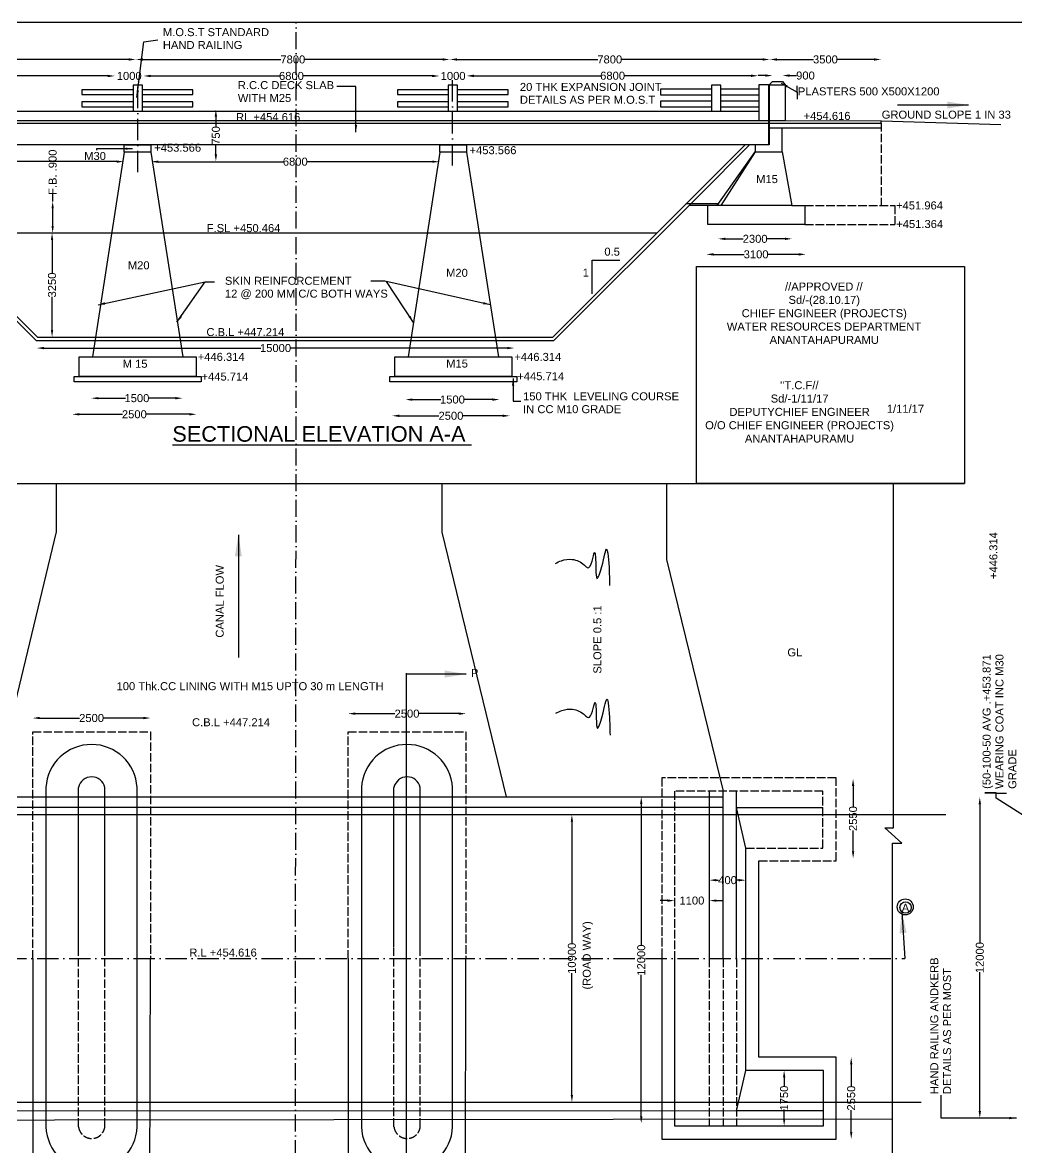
# Model space of a CAD drawing. Header units: millimetres. Extents: x 5124 to 2121361, y 2311 to 45650546.
# Drawn here: x 2069978 to 2097925, y 45618921 to 45650546 of the extents above; entities that cross this region are included whole.
import ezdxf

# ---------------------------------------------------------------- set-up
doc = ezdxf.new("R2010")
doc.units = ezdxf.units.MM
doc.header["$MEASUREMENT"] = 0
doc.linetypes.add('ACAD_ISO02W100', pattern=[15, 12, -3])
doc.linetypes.add('ACAD_ISO10W100', pattern=[18, 12, -3, 0, -3])
doc.layers.add('DRAWING', color=2, linetype='Continuous')
doc.layers.add('TEXT', color=7, linetype='Continuous')
doc.styles.get("Standard").update_dxf_attribs({"font": 'arial.ttf', "height": 225})
doc.dimstyles.get("Standard").update_dxf_attribs({"dimtxt": 225, "dimasz": 200, "dimexe": 0.18, "dimexo": 0.0625, "dimgap": 0.09, "dimtad": 0, "dimdec": 0, "dimzin": 0, "dimdsep": 46, "dimtxsty": 'Standard', "dimcen": 0.09, "dimse1": 1, "dimse2": 1, "dimadec": 0, "dimazin": 0, "dimtfac": 1, "dimtdec": 0, "dimtofl": 0, "dimtmove": 0, "dimatfit": 3, "dimfxl": 1, "dimtolj": 1, "dimtzin": 0, "dimarcsym": 0})

# ---------------------------------------------------------------- blocks, each defined once
blk = doc.blocks.new('*D55')
at = {"layer": 'Defpoints', "color": 0, "transparency": 16777216}
for p in [(2064241, 45649507), (2073164, 45649507), (2073164, 45649507)]:
    blk.add_point(p, dxfattribs=at)
at = {"layer": 'TEXT', "color": 0, "lineweight": -2, "transparency": 16777216}
for p, q in [((2064441, 45649507), (2068368, 45649507)), ((2072964, 45649507), (2069037, 45649507))]:
    blk.add_line(p, q, dxfattribs=at)
at = {"layer": 'TEXT', "color": 0, "transparency": 16777216}
for points in [[(2064441, 45649540), (2064441, 45649473), (2064241, 45649507)], [(2072964, 45649540), (2072964, 45649473), (2073164, 45649507)]]:
    blk.add_solid(points, dxfattribs=at)
at = {"layer": 'TEXT', "color": 0, "transparency": 16777216, "insert": (2068703, 45649507), "char_height": 225, "attachment_point": 5}
blk.add_mtext('\\A1;7800', dxfattribs=at)
blk = doc.blocks.new('*D56')
at = {"layer": 'Defpoints', "color": 0, "transparency": 16777216}
for p in [(2073164, 45649507), (2081992, 45649507), (2081992, 45649507)]:
    blk.add_point(p, dxfattribs=at)
at = {"layer": 'TEXT', "color": 0, "lineweight": -2, "transparency": 16777216}
for p, q in [((2073364, 45649507), (2077243, 45649507)), ((2081792, 45649507), (2077913, 45649507))]:
    blk.add_line(p, q, dxfattribs=at)
at = {"layer": 'TEXT', "color": 0, "transparency": 16777216}
for points in [[(2073364, 45649540), (2073364, 45649473), (2073164, 45649507)], [(2081792, 45649540), (2081792, 45649473), (2081992, 45649507)]]:
    blk.add_solid(points, dxfattribs=at)
at = {"layer": 'TEXT', "color": 0, "transparency": 16777216, "insert": (2077578, 45649507), "char_height": 225, "attachment_point": 5}
blk.add_mtext('\\A1;7800', dxfattribs=at)
blk = doc.blocks.new('*D57')
at = {"layer": 'Defpoints', "color": 0, "transparency": 16777216}
for p in [(2081992, 45649507), (2090987, 45649507), (2090987, 45649507)]:
    blk.add_point(p, dxfattribs=at)
at = {"layer": 'TEXT', "color": 0, "lineweight": -2, "transparency": 16777216}
for p, q in [((2082192, 45649507), (2086155, 45649507)), ((2090787, 45649507), (2086824, 45649507))]:
    blk.add_line(p, q, dxfattribs=at)
at = {"layer": 'TEXT', "color": 0, "transparency": 16777216}
for points in [[(2082192, 45649540), (2082192, 45649473), (2081992, 45649507)], [(2090787, 45649540), (2090787, 45649473), (2090987, 45649507)]]:
    blk.add_solid(points, dxfattribs=at)
at = {"layer": 'TEXT', "color": 0, "transparency": 16777216, "insert": (2086489, 45649507), "char_height": 225, "attachment_point": 5}
blk.add_mtext('\\A1;7800', dxfattribs=at)
blk = doc.blocks.new('*D58')
at = {"layer": 'Defpoints', "color": 0, "transparency": 16777216}
for p in [(2090987, 45649507), (2094118, 45649507), (2094118, 45649507)]:
    blk.add_point(p, dxfattribs=at)
at = {"layer": 'TEXT', "color": 0, "lineweight": -2, "transparency": 16777216}
for p, q in [((2091187, 45649507), (2092217, 45649507)), ((2093918, 45649507), (2092888, 45649507))]:
    blk.add_line(p, q, dxfattribs=at)
at = {"layer": 'TEXT', "color": 0, "transparency": 16777216}
for points in [[(2091187, 45649540), (2091187, 45649473), (2090987, 45649507)], [(2093918, 45649540), (2093918, 45649473), (2094118, 45649507)]]:
    blk.add_solid(points, dxfattribs=at)
at = {"layer": 'TEXT', "color": 0, "transparency": 16777216, "insert": (2092553, 45649507), "char_height": 225, "attachment_point": 5}
blk.add_mtext('\\A1;3500', dxfattribs=at)
blk = doc.blocks.new('*D59')
at = {"layer": 'Defpoints', "color": 0, "transparency": 16777216}
for p in [(2091344, 45649054), (2091062, 45648886), (2091344, 45648886)]:
    blk.add_point(p, dxfattribs=at)
at = {"layer": 'TEXT', "color": 0, "lineweight": -2, "transparency": 16777216}
for p, q in [((2090862, 45649054), (2090662, 45649054)), ((2091544, 45649054), (2091744, 45649054))]:
    blk.add_line(p, q, dxfattribs=at)
at = {"layer": 'TEXT', "color": 0, "transparency": 16777216}
for points in [[(2090862, 45649088), (2090862, 45649021), (2091062, 45649054)], [(2091544, 45649088), (2091544, 45649021), (2091344, 45649054)]]:
    blk.add_solid(points, dxfattribs=at)
at = {"layer": 'TEXT', "color": 0, "transparency": 16777216, "insert": (2091992, 45649054), "char_height": 225, "attachment_point": 5}
blk.add_mtext('\\A1;900', dxfattribs=at)
blk = doc.blocks.new('*D60')
at = {"layer": 'Defpoints', "color": 0, "transparency": 16777216}
for p in [(2082476, 45649054), (2082476, 45649049), (2090662, 45649054)]:
    blk.add_point(p, dxfattribs=at)
at = {"layer": 'TEXT', "color": 0, "lineweight": -2, "transparency": 16777216}
for p, q in [((2082676, 45649049), (2086233, 45649049)), ((2090462, 45649049), (2086905, 45649049))]:
    blk.add_line(p, q, dxfattribs=at)
at = {"layer": 'TEXT', "color": 0, "transparency": 16777216}
for points in [[(2082676, 45649082), (2082676, 45649015), (2082476, 45649049)], [(2090462, 45649082), (2090462, 45649015), (2090662, 45649049)]]:
    blk.add_solid(points, dxfattribs=at)
at = {"layer": 'TEXT', "color": 0, "transparency": 16777216, "insert": (2086569, 45649049), "char_height": 225, "attachment_point": 5}
blk.add_mtext('\\A1;6800', dxfattribs=at)
blk = doc.blocks.new('*D61')
at = {"layer": 'Defpoints', "color": 0, "transparency": 16777216}
for p in [(2081693, 45649049), (2081693, 45649043), (2082476, 45649049)]:
    blk.add_point(p, dxfattribs=at)
at = {"layer": 'TEXT', "color": 0, "lineweight": -2, "transparency": 16777216}
for p, q in [((2081493, 45649043), (2081293, 45649043)), ((2082676, 45649043), (2082876, 45649043))]:
    blk.add_line(p, q, dxfattribs=at)
at = {"layer": 'TEXT', "color": 0, "transparency": 16777216}
for points in [[(2081493, 45649076), (2081493, 45649010), (2081693, 45649043)], [(2082676, 45649076), (2082676, 45649010), (2082476, 45649043)]]:
    blk.add_solid(points, dxfattribs=at)
at = {"layer": 'TEXT', "color": 0, "transparency": 16777216, "insert": (2082085, 45649043), "char_height": 225, "attachment_point": 5}
blk.add_mtext('\\A1;1000', dxfattribs=at)
blk = doc.blocks.new('*D62')
at = {"layer": 'Defpoints', "color": 0, "transparency": 16777216}
for p in [(2073382, 45649044), (2073382, 45649043), (2081698, 45649044)]:
    blk.add_point(p, dxfattribs=at)
at = {"layer": 'TEXT', "color": 0, "lineweight": -2, "transparency": 16777216}
for p, q in [((2073582, 45649043), (2077204, 45649043)), ((2081498, 45649043), (2077876, 45649043))]:
    blk.add_line(p, q, dxfattribs=at)
at = {"layer": 'TEXT', "color": 0, "transparency": 16777216}
for points in [[(2073582, 45649076), (2073582, 45649009), (2073382, 45649043)], [(2081498, 45649076), (2081498, 45649009), (2081698, 45649043)]]:
    blk.add_solid(points, dxfattribs=at)
at = {"layer": 'TEXT', "color": 0, "transparency": 16777216, "insert": (2077540, 45649043), "char_height": 225, "attachment_point": 5}
blk.add_mtext('\\A1;6800', dxfattribs=at)
blk = doc.blocks.new('*D63')
at = {"layer": 'Defpoints', "color": 0, "transparency": 16777216}
for p in [(2072573, 45649044), (2072573, 45649043), (2073382, 45649044)]:
    blk.add_point(p, dxfattribs=at)
at = {"layer": 'TEXT', "color": 0, "lineweight": -2, "transparency": 16777216}
for p, q in [((2072373, 45649043), (2072173, 45649043)), ((2073582, 45649043), (2073782, 45649043))]:
    blk.add_line(p, q, dxfattribs=at)
at = {"layer": 'TEXT', "color": 0, "transparency": 16777216}
for points in [[(2072373, 45649076), (2072373, 45649009), (2072573, 45649043)], [(2073582, 45649076), (2073582, 45649009), (2073382, 45649043)]]:
    blk.add_solid(points, dxfattribs=at)
at = {"layer": 'TEXT', "color": 0, "transparency": 16777216, "insert": (2072978, 45649043), "char_height": 225, "attachment_point": 5}
blk.add_mtext('\\A1;1000', dxfattribs=at)
blk = doc.blocks.new('*D64')
at = {"layer": 'Defpoints', "color": 0, "transparency": 16777216}
for p in [(2064551, 45649044), (2064551, 45649043), (2072573, 45649043)]:
    blk.add_point(p, dxfattribs=at)
at = {"layer": 'TEXT', "color": 0, "lineweight": -2, "transparency": 16777216}
for p, q in [((2064751, 45649044), (2068226, 45649044)), ((2072373, 45649044), (2068898, 45649044))]:
    blk.add_line(p, q, dxfattribs=at)
at = {"layer": 'TEXT', "color": 0, "transparency": 16777216}
for points in [[(2064751, 45649077), (2064751, 45649011), (2064551, 45649044)], [(2072373, 45649077), (2072373, 45649011), (2072573, 45649044)]]:
    blk.add_solid(points, dxfattribs=at)
at = {"layer": 'TEXT', "color": 0, "transparency": 16777216, "insert": (2068562, 45649044), "char_height": 225, "attachment_point": 5}
blk.add_mtext('\\A1;6800', dxfattribs=at)
blk = doc.blocks.new('*D66')
at = {"layer": 'Defpoints', "color": 0, "transparency": 16777216}
for p in [(2064681, 45646917), (2072821, 45646635), (2072821, 45646635)]:
    blk.add_point(p, dxfattribs=at)
at = {"layer": 'TEXT', "color": 0, "lineweight": -2, "transparency": 16777216}
for p, q in [((2064881, 45646635), (2068415, 45646635)), ((2072621, 45646635), (2069087, 45646635))]:
    blk.add_line(p, q, dxfattribs=at)
at = {"layer": 'TEXT', "color": 0, "transparency": 16777216}
for points in [[(2064881, 45646669), (2064881, 45646602), (2064681, 45646635)], [(2072621, 45646669), (2072621, 45646602), (2072821, 45646635)]]:
    blk.add_solid(points, dxfattribs=at)
at = {"layer": 'TEXT', "color": 0, "transparency": 16777216, "insert": (2068751, 45646635), "char_height": 225, "attachment_point": 5}
blk.add_mtext('\\A1;6800', dxfattribs=at)
blk = doc.blocks.new('*D67')
at = {"layer": 'Defpoints', "color": 0, "transparency": 16777216}
for p in [(2073597, 45646646), (2081697, 45646633), (2081697, 45646538)]:
    blk.add_point(p, dxfattribs=at)
at = {"layer": 'TEXT', "color": 0, "lineweight": -2, "transparency": 16777216}
for p, q in [((2073797, 45646633), (2077311, 45646633)), ((2081497, 45646633), (2077984, 45646633))]:
    blk.add_line(p, q, dxfattribs=at)
at = {"layer": 'TEXT', "color": 0, "transparency": 16777216}
for points in [[(2073797, 45646666), (2073797, 45646600), (2073597, 45646633)], [(2081497, 45646666), (2081497, 45646600), (2081697, 45646633)]]:
    blk.add_solid(points, dxfattribs=at)
at = {"layer": 'TEXT', "color": 0, "transparency": 16777216, "insert": (2077647, 45646633), "char_height": 225, "attachment_point": 5}
blk.add_mtext('\\A1;6800', dxfattribs=at)
blk = doc.blocks.new('*D68')
at = {"layer": 'Defpoints', "color": 0, "transparency": 16777216}
for p in [(2089541, 45644443), (2091613, 45644464), (2091613, 45644443)]:
    blk.add_point(p, dxfattribs=at)
at = {"layer": 'TEXT', "color": 0, "lineweight": -2, "transparency": 16777216}
for p, q in [((2089741, 45644464), (2090240, 45644464)), ((2091413, 45644464), (2090915, 45644464))]:
    blk.add_line(p, q, dxfattribs=at)
at = {"layer": 'TEXT', "color": 0, "transparency": 16777216}
for points in [[(2089741, 45644498), (2089741, 45644431), (2089541, 45644464)], [(2091413, 45644498), (2091413, 45644431), (2091613, 45644464)]]:
    blk.add_solid(points, dxfattribs=at)
at = {"layer": 'TEXT', "color": 0, "transparency": 16777216, "insert": (2090577, 45644464), "char_height": 225, "attachment_point": 5}
blk.add_mtext('\\A1;2300', dxfattribs=at)
blk = doc.blocks.new('*D69')
at = {"layer": 'Defpoints', "color": 0, "transparency": 16777216}
for p in [(2089207, 45644044), (2089207, 45644028), (2092002, 45644044)]:
    blk.add_point(p, dxfattribs=at)
at = {"layer": 'TEXT', "color": 0, "lineweight": -2, "transparency": 16777216}
for p, q in [((2089407, 45644028), (2090269, 45644028)), ((2091802, 45644028), (2090940, 45644028))]:
    blk.add_line(p, q, dxfattribs=at)
at = {"layer": 'TEXT', "color": 0, "transparency": 16777216}
for points in [[(2089407, 45644061), (2089407, 45643994), (2089207, 45644028)], [(2091802, 45644061), (2091802, 45643994), (2092002, 45644028)]]:
    blk.add_solid(points, dxfattribs=at)
at = {"layer": 'TEXT', "color": 0, "transparency": 16777216, "insert": (2090604, 45644028), "char_height": 225, "attachment_point": 5}
blk.add_mtext('\\A1;3100', dxfattribs=at)
blk = doc.blocks.new('*D70')
at = {"layer": 'Defpoints', "color": 0, "transparency": 16777216}
for p in [(2080743, 45639958), (2083389, 45639958), (2083389, 45639946)]:
    blk.add_point(p, dxfattribs=at)
at = {"layer": 'TEXT', "color": 0, "lineweight": -2, "transparency": 16777216}
for p, q in [((2080943, 45639946), (2081741, 45639946)), ((2083189, 45639946), (2082391, 45639946))]:
    blk.add_line(p, q, dxfattribs=at)
at = {"layer": 'TEXT', "color": 0, "transparency": 16777216}
for points in [[(2080943, 45639979), (2080943, 45639912), (2080743, 45639946)], [(2083189, 45639979), (2083189, 45639912), (2083389, 45639946)]]:
    blk.add_solid(points, dxfattribs=at)
at = {"layer": 'TEXT', "color": 0, "transparency": 16777216, "insert": (2082066, 45639946), "char_height": 225, "attachment_point": 5}
blk.add_mtext('\\A1;1500', dxfattribs=at)
blk = doc.blocks.new('*D71')
at = {"layer": 'Defpoints', "color": 0, "transparency": 16777216}
for p in [(2080371, 45639544), (2083677, 45639544), (2080371, 45639490)]:
    blk.add_point(p, dxfattribs=at)
at = {"layer": 'TEXT', "color": 0, "lineweight": -2, "transparency": 16777216}
for p, q in [((2080571, 45639490), (2081686, 45639490)), ((2083477, 45639490), (2082361, 45639490))]:
    blk.add_line(p, q, dxfattribs=at)
at = {"layer": 'TEXT', "color": 0, "transparency": 16777216}
for points in [[(2080571, 45639523), (2080571, 45639456), (2080371, 45639490)], [(2083477, 45639523), (2083477, 45639456), (2083677, 45639490)]]:
    blk.add_solid(points, dxfattribs=at)
at = {"layer": 'TEXT', "color": 0, "transparency": 16777216, "insert": (2082024, 45639490), "char_height": 225, "attachment_point": 5}
blk.add_mtext('\\A1;2500', dxfattribs=at)
blk = doc.blocks.new('*D72')
at = {"layer": 'Defpoints', "color": 0, "transparency": 16777216}
for p in [(2071912, 45639985), (2074477, 45639985), (2074477, 45639985)]:
    blk.add_point(p, dxfattribs=at)
at = {"layer": 'TEXT', "color": 0, "lineweight": -2, "transparency": 16777216}
for p, q in [((2072112, 45639985), (2072870, 45639985)), ((2074277, 45639985), (2073520, 45639985))]:
    blk.add_line(p, q, dxfattribs=at)
at = {"layer": 'TEXT', "color": 0, "transparency": 16777216}
for points in [[(2072112, 45640018), (2072112, 45639952), (2071912, 45639985)], [(2074277, 45640018), (2074277, 45639952), (2074477, 45639985)]]:
    blk.add_solid(points, dxfattribs=at)
at = {"layer": 'TEXT', "color": 0, "transparency": 16777216, "insert": (2073195, 45639985), "char_height": 225, "attachment_point": 5}
blk.add_mtext('\\A1;1500', dxfattribs=at)
blk = doc.blocks.new('*D73')
at = {"layer": 'Defpoints', "color": 0, "transparency": 16777216}
for p in [(2071374, 45639532), (2071374, 45639521), (2074872, 45639521)]:
    blk.add_point(p, dxfattribs=at)
at = {"layer": 'TEXT', "color": 0, "lineweight": -2, "transparency": 16777216}
for p, q in [((2071574, 45639532), (2072785, 45639532)), ((2074672, 45639532), (2073460, 45639532))]:
    blk.add_line(p, q, dxfattribs=at)
at = {"layer": 'TEXT', "color": 0, "transparency": 16777216}
for points in [[(2071574, 45639565), (2071574, 45639499), (2071374, 45639532)], [(2074672, 45639565), (2074672, 45639499), (2074872, 45639532)]]:
    blk.add_solid(points, dxfattribs=at)
at = {"layer": 'TEXT', "color": 0, "transparency": 16777216, "insert": (2073123, 45639532), "char_height": 225, "attachment_point": 5}
blk.add_mtext('\\A1;2500', dxfattribs=at)
blk = doc.blocks.new('*D74')
at = {"layer": 'Defpoints', "color": 0, "transparency": 16777216}
for p in [(2070809, 45644630), (2071066, 45644630), (2071067, 45641702)]:
    blk.add_point(p, dxfattribs=at)
at = {"layer": 'TEXT', "color": 0, "lineweight": -2, "transparency": 16777216}
for p, q in [((2070809, 45644430), (2070809, 45643502)), ((2070809, 45641902), (2070809, 45642830))]:
    blk.add_line(p, q, dxfattribs=at)
at = {"layer": 'TEXT', "color": 0, "transparency": 16777216}
for points in [[(2070776, 45644430), (2070842, 45644430), (2070809, 45644630)], [(2070776, 45641902), (2070842, 45641902), (2070809, 45641702)]]:
    blk.add_solid(points, dxfattribs=at)
at = {"layer": 'TEXT', "color": 0, "transparency": 16777216, "insert": (2070809, 45643166), "char_height": 225, "attachment_point": 5, "rotation": 90}
blk.add_mtext('\\A1;3250', dxfattribs=at)
blk = doc.blocks.new('*D75')
at = {"layer": 'Defpoints', "color": 0, "transparency": 16777216}
for p in [(2070809, 45645519), (2070826, 45645519), (2070809, 45644630)]:
    blk.add_point(p, dxfattribs=at)
at = {"layer": 'TEXT', "color": 0, "lineweight": -2, "transparency": 16777216}
for p, q in [((2070826, 45645519), (2070826, 45645719)), ((2070826, 45644830), (2070826, 45645319))]:
    blk.add_line(p, q, dxfattribs=at)
at = {"layer": 'TEXT', "color": 0, "transparency": 16777216}
for points in [[(2070792, 45645319), (2070859, 45645319), (2070826, 45645519)], [(2070792, 45644830), (2070859, 45644830), (2070826, 45644630)]]:
    blk.add_solid(points, dxfattribs=at)
at = {"layer": 'TEXT', "color": 0, "transparency": 16777216, "insert": (2070826, 45646337), "char_height": 225, "attachment_point": 5, "rotation": 90}
blk.add_mtext('\\A1;F.B. .900', dxfattribs=at)
blk = doc.blocks.new('*D93')
at = {"layer": 'Defpoints', "color": 0, "transparency": 16777216}
for p in [(2073576, 45630994), (2070264, 45630610), (2073576, 45630439)]:
    blk.add_point(p, dxfattribs=at)
at = {"layer": 'TEXT', "color": 0, "lineweight": -2, "transparency": 16777216}
for p, q in [((2070464, 45630994), (2071582, 45630994)), ((2073376, 45630994), (2072258, 45630994))]:
    blk.add_line(p, q, dxfattribs=at)
at = {"layer": 'TEXT', "color": 0, "transparency": 16777216}
for points in [[(2070464, 45631028), (2070464, 45630961), (2070264, 45630994)], [(2073376, 45631028), (2073376, 45630961), (2073576, 45630994)]]:
    blk.add_solid(points, dxfattribs=at)
at = {"layer": 'TEXT', "color": 0, "transparency": 16777216, "insert": (2071920, 45630994), "char_height": 225, "attachment_point": 5}
blk.add_mtext('\\A1;2500', dxfattribs=at)
blk = doc.blocks.new('*D94')
at = {"layer": 'Defpoints', "color": 0, "transparency": 16777216}
for p in [(2082445, 45631117), (2079133, 45630610), (2082445, 45630610)]:
    blk.add_point(p, dxfattribs=at)
at = {"layer": 'TEXT', "color": 0, "lineweight": -2, "transparency": 16777216}
for p, q in [((2079333, 45631117), (2080451, 45631117)), ((2082245, 45631117), (2081126, 45631117))]:
    blk.add_line(p, q, dxfattribs=at)
at = {"layer": 'TEXT', "color": 0, "transparency": 16777216}
for points in [[(2079333, 45631150), (2079333, 45631084), (2079133, 45631117)], [(2082245, 45631150), (2082245, 45631084), (2082445, 45631117)]]:
    blk.add_solid(points, dxfattribs=at)
at = {"layer": 'TEXT', "color": 0, "transparency": 16777216, "insert": (2080789, 45631117), "char_height": 225, "attachment_point": 5}
blk.add_mtext('\\A1;2500', dxfattribs=at)
blk = doc.blocks.new('*D95')
at = {"layer": 'Defpoints', "color": 0, "transparency": 16777216}
for p in [(2093321, 45629287), (2093331, 45629287), (2093321, 45627050)]:
    blk.add_point(p, dxfattribs=at)
at = {"layer": 'TEXT', "color": 0, "lineweight": -2, "transparency": 16777216}
for p, q in [((2093331, 45629087), (2093331, 45628506)), ((2093331, 45627250), (2093331, 45627831))]:
    blk.add_line(p, q, dxfattribs=at)
at = {"layer": 'TEXT', "color": 0, "transparency": 16777216}
for points in [[(2093298, 45629087), (2093364, 45629087), (2093331, 45629287)], [(2093298, 45627250), (2093364, 45627250), (2093331, 45627050)]]:
    blk.add_solid(points, dxfattribs=at)
at = {"layer": 'TEXT', "color": 0, "transparency": 16777216, "insert": (2093331, 45628168), "char_height": 225, "attachment_point": 5, "rotation": 90}
blk.add_mtext('\\A1;2550', dxfattribs=at)
blk = doc.blocks.new('*D96')
at = {"layer": 'Defpoints', "color": 0, "transparency": 16777216}
for p in [(2089287, 45626436), (2090315, 45626436), (2090315, 45626436)]:
    blk.add_point(p, dxfattribs=at)
at = {"layer": 'TEXT', "color": 0, "lineweight": -2, "transparency": 16777216}
for p, q in [((2089487, 45626436), (2089549, 45626436)), ((2090115, 45626436), (2090054, 45626436))]:
    blk.add_line(p, q, dxfattribs=at)
at = {"layer": 'TEXT', "color": 0, "transparency": 16777216}
for points in [[(2089487, 45626469), (2089487, 45626403), (2089287, 45626436)], [(2090115, 45626469), (2090115, 45626403), (2090315, 45626436)]]:
    blk.add_solid(points, dxfattribs=at)
at = {"layer": 'TEXT', "color": 0, "transparency": 16777216, "insert": (2089801, 45626436), "char_height": 225, "attachment_point": 5}
blk.add_mtext('\\A1;400', dxfattribs=at)
blk = doc.blocks.new('*D97')
at = {"layer": 'Defpoints', "color": 0, "transparency": 16777216}
for p in [(2088311, 45625862), (2089287, 45625862), (2089287, 45625862)]:
    blk.add_point(p, dxfattribs=at)
at = {"layer": 'TEXT', "color": 0, "lineweight": -2, "transparency": 16777216}
for p, q in [((2088111, 45625862), (2087911, 45625862)), ((2089487, 45625862), (2089687, 45625862))]:
    blk.add_line(p, q, dxfattribs=at)
at = {"layer": 'TEXT', "color": 0, "transparency": 16777216}
for points in [[(2088111, 45625895), (2088111, 45625828), (2088311, 45625862)], [(2089487, 45625895), (2089487, 45625828), (2089287, 45625862)]]:
    blk.add_solid(points, dxfattribs=at)
at = {"layer": 'TEXT', "color": 0, "transparency": 16777216, "insert": (2088799, 45625862), "char_height": 225, "attachment_point": 5}
blk.add_mtext('\\A1;1100', dxfattribs=at)
blk = doc.blocks.new('*D98')
at = {"layer": 'Defpoints', "color": 0, "transparency": 16777216}
for p in [(2087375, 45628778), (2087375, 45628778), (2087375, 45619600)]:
    blk.add_point(p, dxfattribs=at)
at = {"layer": 'TEXT', "color": 0, "lineweight": -2, "transparency": 16777216}
for p, q in [((2087375, 45628578), (2087375, 45624601)), ((2087375, 45619800), (2087375, 45623777))]:
    blk.add_line(p, q, dxfattribs=at)
at = {"layer": 'TEXT', "color": 0, "transparency": 16777216}
for points in [[(2087341, 45628578), (2087408, 45628578), (2087375, 45628778)], [(2087341, 45619800), (2087408, 45619800), (2087375, 45619600)]]:
    blk.add_solid(points, dxfattribs=at)
at = {"layer": 'TEXT', "color": 0, "transparency": 16777216, "insert": (2087375, 45624189), "char_height": 225, "attachment_point": 5, "rotation": 90}
blk.add_mtext('\\A1;12000', dxfattribs=at)
blk = doc.blocks.new('*D115')
at = {"layer": 'Defpoints', "color": 0, "transparency": 16777216}
for p in [(2075415, 45648099), (2075431, 45648099), (2075431, 45646641)]:
    blk.add_point(p, dxfattribs=at)
at = {"layer": 'TEXT', "color": 0, "lineweight": -2, "transparency": 16777216}
for p, q in [((2075415, 45647899), (2075415, 45647617)), ((2075415, 45646841), (2075415, 45647123))]:
    blk.add_line(p, q, dxfattribs=at)
at = {"layer": 'TEXT', "color": 0, "transparency": 16777216}
for points in [[(2075381, 45647899), (2075448, 45647899), (2075415, 45648099)], [(2075381, 45646841), (2075448, 45646841), (2075415, 45646641)]]:
    blk.add_solid(points, dxfattribs=at)
at = {"layer": 'TEXT', "color": 0, "transparency": 16777216, "insert": (2075415, 45647370), "char_height": 225, "attachment_point": 5, "rotation": 90}
blk.add_mtext('\\A1;750', dxfattribs=at)
blk = doc.blocks.new('*D116')
at = {"layer": 'Defpoints', "color": 0, "transparency": 16777216}
for p in [(2070379, 45641357), (2083806, 45641394), (2083806, 45641033)]:
    blk.add_point(p, dxfattribs=at)
at = {"layer": 'TEXT', "color": 0, "lineweight": -2, "transparency": 16777216}
for p, q in [((2070579, 45641394), (2076680, 45641394)), ((2083606, 45641394), (2077505, 45641394))]:
    blk.add_line(p, q, dxfattribs=at)
at = {"layer": 'TEXT', "color": 0, "transparency": 16777216}
for points in [[(2070579, 45641427), (2070579, 45641361), (2070379, 45641394)], [(2083606, 45641427), (2083606, 45641361), (2083806, 45641394)]]:
    blk.add_solid(points, dxfattribs=at)
at = {"layer": 'TEXT', "color": 0, "transparency": 16777216, "insert": (2077092, 45641394), "char_height": 225, "attachment_point": 5}
blk.add_mtext('\\A1;15000', dxfattribs=at)
blk = doc.blocks.new('*D120')
at = {"layer": 'Defpoints', "color": 0, "transparency": 16777216}
for p in [(2085289, 45628279), (2085425, 45628279), (2085289, 45620198)]:
    blk.add_point(p, dxfattribs=at)
at = {"layer": 'TEXT', "color": 0, "lineweight": -2, "transparency": 16777216}
for p, q in [((2085425, 45628079), (2085425, 45624651)), ((2085425, 45620398), (2085425, 45623826))]:
    blk.add_line(p, q, dxfattribs=at)
at = {"layer": 'TEXT', "color": 0, "transparency": 16777216}
for points in [[(2085392, 45628079), (2085458, 45628079), (2085425, 45628279)], [(2085392, 45620398), (2085458, 45620398), (2085425, 45620198)]]:
    blk.add_solid(points, dxfattribs=at)
at = {"layer": 'TEXT', "color": 0, "transparency": 16777216, "insert": (2085425, 45624239), "char_height": 225, "attachment_point": 5, "rotation": 90}
blk.add_mtext('\\A1;10900', dxfattribs=at)
blk = doc.blocks.new('*D121')
at = {"layer": 'Defpoints', "color": 0, "transparency": 16777216}
for p in [(2096894, 45628770), (2097142, 45628770), (2097121, 45619749)]:
    blk.add_point(p, dxfattribs=at)
at = {"layer": 'TEXT', "color": 0, "lineweight": -2, "transparency": 16777216}
for p, q in [((2096894, 45628570), (2096894, 45624672)), ((2096894, 45619949), (2096894, 45623847))]:
    blk.add_line(p, q, dxfattribs=at)
at = {"layer": 'TEXT', "color": 0, "transparency": 16777216}
for points in [[(2096860, 45628570), (2096927, 45628570), (2096894, 45628770)], [(2096860, 45619949), (2096927, 45619949), (2096894, 45619749)]]:
    blk.add_solid(points, dxfattribs=at)
at = {"layer": 'TEXT', "color": 0, "transparency": 16777216, "insert": (2096894, 45624259), "char_height": 225, "attachment_point": 5, "rotation": 90}
blk.add_mtext('\\A1;12000', dxfattribs=at)
blk = doc.blocks.new('*D122')
at = {"layer": 'Defpoints', "color": 0, "transparency": 16777216}
for p in [(2091392, 45621090), (2091392, 45621090), (2091392, 45619531)]:
    blk.add_point(p, dxfattribs=at)
at = {"layer": 'TEXT', "color": 0, "lineweight": -2, "transparency": 16777216}
for p, q in [((2091392, 45620890), (2091392, 45620635)), ((2091392, 45619731), (2091392, 45619985))]:
    blk.add_line(p, q, dxfattribs=at)
at = {"layer": 'TEXT', "color": 0, "transparency": 16777216}
for points in [[(2091359, 45620890), (2091426, 45620890), (2091392, 45621090)], [(2091359, 45619731), (2091426, 45619731), (2091392, 45619531)]]:
    blk.add_solid(points, dxfattribs=at)
at = {"layer": 'TEXT', "color": 0, "transparency": 16777216, "insert": (2091392, 45620310), "char_height": 225, "attachment_point": 5, "rotation": 90}
blk.add_mtext('\\A1;1750', dxfattribs=at)
blk = doc.blocks.new('*D123')
at = {"layer": 'Defpoints', "color": 0, "transparency": 16777216}
for p in [(2092858, 45621459), (2092858, 45619160), (2093278, 45619160)]:
    blk.add_point(p, dxfattribs=at)
at = {"layer": 'TEXT', "color": 0, "lineweight": -2, "transparency": 16777216}
for p, q in [((2093278, 45621259), (2093278, 45620647)), ((2093278, 45619360), (2093278, 45619972))]:
    blk.add_line(p, q, dxfattribs=at)
at = {"layer": 'TEXT', "color": 0, "transparency": 16777216}
for points in [[(2093245, 45621259), (2093311, 45621259), (2093278, 45621459)], [(2093245, 45619360), (2093311, 45619360), (2093278, 45619160)]]:
    blk.add_solid(points, dxfattribs=at)
at = {"layer": 'TEXT', "color": 0, "transparency": 16777216, "insert": (2093278, 45620309), "char_height": 225, "attachment_point": 5, "rotation": 90}
blk.add_mtext('\\A1;2550', dxfattribs=at)

msp = doc.modelspace()

# ---------------------------------------------------------------- linework, layer by layer
at = {"layer": 'DRAWING', "color": 0, "linetype": 'ACAD_ISO10W100', "ltscale": 40}
for points in [[(2077671.5, 45638993.7), (2077671.5, 45650546.2)], [(2077648.6, 45617929.9), (2077671.5, 45638993.7)]]:
    msp.add_lwpolyline(points, dxfattribs=at)
at = {"layer": 'DRAWING', "color": 0, "linetype": 'ACAD_ISO10W100', "ltscale": 50}
for points in [[(2082072.4, 45646525.2), (2082072.4, 45649157.9)], [(2073218.9, 45646339.6), (2073218.9, 45648964.8)], [(2057792.6, 45624233), (2094783, 45624233)]]:
    msp.add_lwpolyline(points, dxfattribs=at)
at = {"layer": 'DRAWING', "color": 0}
for points in [[(2090956.5, 45648791.2), (2090956.5, 45647111.7), (2064320.3, 45647111.7), (2064320.3, 45648780), (2064588.7, 45648780), (2064588.7, 45647787.4)], [(2090956.5, 45648791.2), (2090676.2, 45648791.2), (2090676.2, 45647787.4)], [(2090971.6, 45648790.8), (2090971.6, 45647111.7), (2090956.5, 45647111.7)], [(2090971.6, 45648790.8), (2091061.9, 45648885.9), (2091344, 45648885.9), (2091425.5, 45648790.8)], [(2090971.6, 45648790.8), (2091425.5, 45648790.8), (2091425.5, 45647787.4)], [(2073085.6, 45648656.4), (2071650.4, 45648656.4), (2071650.4, 45648522.8), (2073085.6, 45648522.8)], [(2073351.1, 45648522.8), (2074768.9, 45648522.8), (2074768.9, 45648656.4), (2073351.1, 45648656.4)], [(2081945.9, 45648656.4), (2080516.7, 45648656.4), (2080516.7, 45648522.8), (2081945.9, 45648522.8)], [(2082211.4, 45648522.8), (2083635.2, 45648522.8), (2083635.2, 45648656.4), (2082211.4, 45648656.4)], [(2089349.3, 45648668.9), (2087918.9, 45648668.9), (2087918.9, 45648515.4), (2089349.3, 45648515.4)], [(2090676.2, 45648668.9), (2089614.8, 45648668.9)], [(2089614.8, 45648515.4), (2090676.2, 45648515.4)], [(2073085.6, 45648313.5), (2071650.4, 45648313.5), (2071650.4, 45648179.9), (2073085.6, 45648179.9)], [(2073351.1, 45648179.9), (2074768.9, 45648179.9), (2074768.9, 45648313.5), (2073351.1, 45648313.5)], [(2081945.9, 45648313.5), (2080516.7, 45648313.5), (2080516.7, 45648179.9), (2081945.9, 45648179.9)], [(2082211.4, 45648179.9), (2083635.2, 45648179.9), (2083635.2, 45648313.5), (2082211.4, 45648313.5)], [(2089349.3, 45648333.4), (2087918.9, 45648333.4), (2087918.9, 45648179.8), (2089349.3, 45648179.8)], [(2090676.2, 45648333.4), (2089614.8, 45648333.4)], [(2089614.8, 45648179.8), (2090676.2, 45648179.8)], [(2057764.3, 45647668.9), (2061135.2, 45647772.4), (2063850.9, 45647787.4), (2091428.6, 45647787.4), (2094126.5, 45647783.6), (2097486.1, 45647674.2)], [(2061135.2, 45647772.4), (2061135.2, 45647704.9), (2064313.4, 45647719.6), (2090954.8, 45647719.6), (2094120, 45647720.2), (2094120, 45647720.2)], [(2064588.7, 45648057.1), (2090676.2, 45648057.1)], [(2094120, 45647720.2), (2094120.1, 45647783.7)], [(2090580.4, 45647111.7), (2090580.4, 45646907.3), (2091341.1, 45646907.3), (2091341.1, 45647583.3)], [(2090956.5, 45647583.3), (2094120, 45647583.3)], [(2066596, 45645367.4), (2070363.8, 45641606.7), (2084919.3, 45641606.7), (2088995.1, 45645669.1), (2090421.2, 45647111.7)], [(2066635.3, 45645463.5), (2070401.2, 45641701.8), (2084888.5, 45641701.8), (2090293.4, 45647111.7)], [(2072837.2, 45646905.4), (2071942.8, 45641150.7)], [(2073584.1, 45646905.4), (2074485.7, 45641150.7)], [(2081712, 45646905.4), (2080817.6, 45641150.7)], [(2082459, 45646905.4), (2083360.5, 45641150.7)], [(2091341.1, 45646907.3), (2091612.4, 45645399), (2091973.1, 45645399), (2091973.1, 45644863.2), (2089249.5, 45644863.2), (2089249.5, 45645399)], [(2089505.6, 45645399), (2090580.4, 45646907.3), (2089616.7, 45645399)], [(2089543, 45645451.6), (2088632.6, 45645449.3)], [(2091612.4, 45645399), (2088724.2, 45645399)], [(2067470.4, 45644629.4), (2087819.1, 45644635.1)], [(2058233.8, 45637582.8), (2096463.4, 45637582.8)], [(2070928.1, 45637582.8), (2070928.1, 45636225.7), (2069125.3, 45628777.8)], [(2083584.4, 45628777.8), (2081778.5, 45636219.6), (2081778.5, 45637582.8)], [(2088082.8, 45637582.8), (2088082.8, 45635446.6), (2089679.2, 45628937.9)], [(2094442.5, 45618644.6), (2094442.5, 45627477.9), (2094705.2, 45627477.9), (2094221.3, 45627904.1), (2094465.8, 45627904.1), (2094465.8, 45637582.8)], [(2080772.4, 45616930.9), (2080772.4, 45632251)], [(2063016.1, 45628777.8), (2089672.9, 45628777.8)], [(2070636.3, 45629041.5), (2070636.3, 45619505.4)], [(2071552.7, 45624487), (2071552.7, 45629041.5)], [(2072293.8, 45624511.1), (2072293.8, 45629041.5)], [(2073200.6, 45619505.4), (2073200.6, 45629041.5)], [(2079505.1, 45629041.5), (2079505.1, 45619505.4)], [(2080421.5, 45624559.1), (2080421.5, 45629041.5)], [(2081162.6, 45624396.7), (2081162.6, 45629041.5)], [(2082069.4, 45619505.4), (2082069.4, 45629041.5)], [(2089287.4, 45628937.9), (2089287.4, 45624233)], [(2089679.2, 45624233), (2089679.2, 45628937.9)], [(2090048.4, 45624233), (2090048.4, 45628937.9)], [(2063016.1, 45628493.1), (2089676.1, 45628493.1)], [(2090315.2, 45627339.4), (2090048.4, 45628481.5)], [(2090048.4, 45628481.5), (2092483.3, 45628481.5)], [(2058233.8, 45628279.2), (2095942.8, 45628279.2)], [(2088310.8, 45624271.3), (2088310.8, 45619531.1), (2092494.4, 45619531.1), (2092494.4, 45621089.6), (2090315.2, 45621089.6), (2090315.2, 45627339.4)], [(2087949.5, 45624288), (2087949.5, 45619159.8), (2092857.5, 45619159.8), (2092857.5, 45621458.9), (2090682.4, 45621458.9), (2090683.6, 45626984.4)], [(2070263.9, 45624233), (2070263.9, 45617901.4), (2073560.7, 45617901.4), (2073576.3, 45624233)], [(2079132.7, 45624233), (2079132.7, 45617901.4), (2082429.5, 45617901.4), (2082445.1, 45624233)], [(2090048.4, 45619953.5), (2090315.2, 45621089.6)], [(2058228.1, 45620197.9), (2095240.5, 45620197.9)], [(2063016.1, 45619966), (2092494.4, 45619953.5)], [(2092494.4, 45619953.5), (2090048.4, 45619953.5)], [(2063016.1, 45619687.4), (2094442.5, 45619729.8)]]:
    msp.add_lwpolyline(points, dxfattribs=at)
for points in [[(2073085.6, 45648057.1), (2073351.1, 45648057.1), (2073351.1, 45648783.4), (2073085.6, 45648783.4)], [(2081945.9, 45648057.1), (2082211.4, 45648057.1), (2082211.4, 45648783.4), (2081945.9, 45648783.4)], [(2089349.3, 45648057.1), (2089614.8, 45648057.1), (2089614.8, 45648783.4), (2089349.3, 45648783.4)], [(2072837.2, 45647111.7), (2073584.1, 45647111.7), (2073584.1, 45646905.4), (2072837.2, 45646905.4)], [(2081712, 45647111.7), (2082459, 45647111.7), (2082459, 45646905.4), (2081712, 45646905.4)], [(2071570.5, 45641150.7), (2074865.1, 45641150.7), (2074865.1, 45640590.8), (2071570.5, 45640590.8)], [(2080445.3, 45641150.7), (2083740, 45641150.7), (2083740, 45640590.8), (2080445.3, 45640590.8)], [(2071429.2, 45640590.8), (2074998.1, 45640590.8), (2074998.1, 45640444.3), (2071429.2, 45640444.3)], [(2080304, 45640590.8), (2083872.9, 45640590.8), (2083872.9, 45640444.3), (2080304, 45640444.3)]]:
    msp.add_lwpolyline(points, close=True, dxfattribs=at)
at = {"layer": 'DRAWING', "color": 0, "linetype": 'ACAD_ISO02W100', "ltscale": 20}
for points in [[(2094120, 45647720.2), (2094120, 45645399)], [(2091973.1, 45645399), (2094502.7, 45645399), (2094502.7, 45644863.2)], [(2091973.1, 45644863.2), (2094502.7, 45644863.2)], [(2070263.9, 45624233), (2070263.9, 45630609.6), (2073576.3, 45630609.6), (2073576.3, 45624233)], [(2079132.7, 45624233), (2079132.7, 45630609.6), (2082445.1, 45630609.6), (2082445.1, 45624233)], [(2090683.6, 45626984.4), (2092854.5, 45626984.4), (2092854.5, 45629312), (2087949.5, 45629312), (2087949.5, 45624288)], [(2092483.3, 45627339.4), (2092483.3, 45628937.9), (2088310.8, 45628937.9), (2088310.8, 45624271.3)], [(2090315.2, 45627339.4), (2092483.3, 45627339.4)], [(2071552.7, 45619505.4), (2071552.7, 45624487)], [(2072293.8, 45619505.4), (2072293.8, 45624511.1)], [(2080421.5, 45619505.4), (2080421.5, 45624559.1)], [(2081162.6, 45619505.4), (2081162.6, 45624396.7)], [(2089287.4, 45624233), (2089287.4, 45619531.1)], [(2089679.2, 45624233), (2089679.2, 45619531.1)], [(2090048.4, 45624233), (2090048.4, 45619531.1)]]:
    msp.add_lwpolyline(points, dxfattribs=at)
at = {"layer": 'DRAWING', "color": 0}
for centre, radius, start, end in [((2071918.5, 45628967.1), 1284.3, 3.3194, 176.6806), ((2080787.3, 45628967.1), 1284.3, 3.3194, 176.6806), ((2071923.3, 45628963.3), 378.7, 11.91124, 168.08876), ((2080792.1, 45628963.3), 378.7, 11.91124, 168.08876), ((2071918.5, 45619551.1), 1282.9, 182.04094, 357.95906), ((2080787.3, 45619551.1), 1282.9, 182.04094, 357.95906)]:
    msp.add_arc(centre, radius, start, end, dxfattribs=at)
at = {"layer": 'DRAWING', "color": 0, "linetype": 'ACAD_ISO02W100', "ltscale": 20}
for centre in [(2071923.3, 45619548.4), (2080792.1, 45619548.4)]:
    msp.add_arc(centre, 373, 186.61719, 353.38281, dxfattribs=at)
at = {"layer": 'TEXT', "color": 0}
for points in [[(2054926.8, 45602751.6), (2121360.7, 45602751.6), (2121360.7, 45650546.2), (2054926.8, 45650546.2)], [(2088925.1, 45643685.9), (2096463.4, 45643685.9), (2096463.4, 45637582.8), (2088925.1, 45637582.8)]]:
    msp.add_lwpolyline(points, close=True, dxfattribs=at)
for points in [[(2110860.3, 45650546.2), (2056579.8, 45650546.2), (2056579.8, 45604698.1), (2110860.3, 45604745.2)], [(2091761.7, 45648587.7), (2091761.7, 45648392.7)], [(2085997.5, 45642919), (2085997.5, 45643868.7), (2086768.8, 45643868.7)], [(2097349.9, 45628886.8), (2097033.3, 45628886.8), (2097349.9, 45628886.1), (2097648.6, 45628886.1)]]:
    msp.add_lwpolyline(points, dxfattribs=at)
at = {"layer": 'TEXT'}
for centre, radius in [((2094797.7, 45625683.2), 224.9), ((2094806.7, 45625667.4), 159.4)]:
    msp.add_circle(centre, radius, dxfattribs=at)
at = {"layer": 'TEXT', "color": 0}
for points in [[(2084960.3, 45635338.7), (2085127.8, 45635417.8), (2085433.9, 45635453.1), (2085775.2, 45635291.4), (2085866.5, 45635220.8), (2086057.7, 45635641.3), (2086098.9, 45635200.2), (2086128.4, 45634920.8), (2086266.7, 45635253.1), (2086407.9, 45635735.4), (2086452.1, 45635444.3), (2086484.4, 45634720.9)], [(2084972.8, 45631126.7), (2085140.2, 45631205.8), (2085446.3, 45631241.1), (2085787.7, 45631079.3), (2085878.9, 45631008.8), (2086070.2, 45631429.3), (2086111.4, 45630988.2), (2086140.8, 45630708.8), (2086279.1, 45631041.1), (2086420.4, 45631523.4), (2086464.5, 45631232.3), (2086496.9, 45630508.8)]]:
    msp.add_spline(points, degree=3, dxfattribs=at)

# ---------------------------------------------------------------- texts
for s, height, p in [('M.O.S.T STANDARD ', 225, (2073924.7, 45650163)), ('HAND RAILING ', 225, (2073924.7, 45649801.6)), ('R.C.C DECK SLAB ', 225, (2076032, 45648673.5)), ('20 THK EXPANSION JOINT', 225, (2083962.6, 45648622.8)), ('PLASTERS 500 X500X1200', 225, (2091778, 45648497.3)), ('WITH M25', 225, (2076032, 45648312.1)), ('DETAILS AS PER M.O.S.T ', 225, (2083962.6, 45648261.4)), ('GROUND SLOPE 1 IN 33', 225, (2094135.4, 45647843.9)), ('RL +454.616', 225, (2075980.6, 45647774.7)), ('+454.616', 225, (2091939.1, 45647807.6)), ('+453.566', 225, (2073680.6, 45646914.4)), ('M30', 225, (2071712.1, 45646680)), ('+453.566', 225, (2082545.9, 45646843.8)), ('M15', 225, (2090604.6, 45646031.8)), ('+451.964', 225, (2094538.4, 45645291.4)), ('+451.364', 225, (2094543, 45644768.7)), ('F.SL +450.464', 225, (2075158.6, 45644654.2)), ('0.5', 225, (2086337.6, 45643992.1)), ('M20', 225, (2072939.6, 45643608.3)), ('SKIN REINFORCEMENT ', 225, (2075668.7, 45643173.5)), ('M20', 225, (2081887.5, 45643397.4)), ('1', 225, (2085728.4, 45643403.3)), ('12 @ 200 MM C/C BOTH WAYS ', 225, (2075668.7, 45642812)), ('C.B.L +447.214', 225, (2075148.8, 45641732.1)), ('+446.314', 225, (2074903.7, 45641035)), ('+446.314', 225, (2083806, 45641033.4)), ('M 15', 225, (2072793.8, 45640840.7)), ('M15', 225, (2081889.6, 45640846.8)), ('+445.714', 225, (2075010.9, 45640481.1)), ('+445.714', 225, (2083887.7, 45640491.1)), ('150 THK  LEVELING COURSE ', 225, (2084052.4, 45639925.4)), ('IN CC M10 GRADE ', 225, (2084052.4, 45639564)), ('1/11/17', 225, (2094279.4, 45639575.8)), ('%%USECTIONAL ELEVATION A-A ', 437.065, (2074190.6, 45638762.1)), ('GL', 225, (2091481.6, 45632727.3)), ('P', 225, (2082585.8, 45632150.8)), ('100 Thk.CC LINING WITH M15 UPTO 30 m LENGTH ', 225, (2072622, 45631777.1)), ('C.B.L +447.214', 225, (2074744.4, 45630762.8)), ('A', 225, (2094699.6, 45625549.4)), ('R.L +454.616', 225, (2074668.1, 45624288.7))]:
    msp.add_text(s, height=height, dxfattribs=at).set_placement(p)
for s, p in [('+446.314', (2097386.7, 45634899.2)), ('CANAL FLOW ', (2075635.4, 45633253.7)), ('SLOPE 0.5 :1', (2086253.8, 45632241.5)), ('(50-100-50 AVG .+453.871 ', (2097197.4, 45629002)), ('WEARING COAT INC M30', (2097558.9, 45629002)), ('GRADE', (2097920.3, 45629002)), ('(ROAD WAY)', (2085954.7, 45623361.7)), ('HAND RAILING ANDKERB ', (2095725.4, 45620421.8)), ('DETAILS AS PER MOST', (2096086.8, 45620421.8))]:
    msp.add_text(s, height=225, rotation=90, dxfattribs=at).set_placement(p)
at = {"layer": 'TEXT', "color": 0, "char_height": 225, "attachment_point": 1}
for s, insert, width in [('\\pi1685;//APPROVED // \\P\\pi1784.8;Sd/-(28.10.17) \\P\\pi467.57;CHIEF ENGINEER (PROJECTS) \\P\\pi48.73;WATER RESOURCES DEPARTMENT  \\P\\pi1252.5;ANANTAHAPURAMU ', (2089731.5, 45643236.9), 5553.479), ("\\pi2121.2;''T.C.F// \\P\\pi1856.1;{\\A1;Sd/-}1/11/17\\P\\pi695.11;DEPUTYCHIEF ENGINEER \\P\\pi13.276;O/O CHIEF ENGINEER (PROJECTS) \\P\\pi1130.3;ANANTAHAPURAMU  ", (2089158.1, 45640463), 5308.987)]:
    msp.add_mtext(s, dxfattribs=dict(at, insert=insert, width=width))

# ---------------------------------------------------------------- dimensions: what is measured, and where the dimension line sits
at = {"layer": 'TEXT', "color": 0}
for base, p1, p2, text, picture, middle in [((2073164.4, 45649506.6), (2064240.7, 45649506.6), (2073164.4, 45649506.6), '7800', '*D55', (2068702.5, 45649506.6)), ((2081991.7, 45649506.6), (2073164.4, 45649506.6), (2081991.7, 45649506.6), '7800', '*D56', (2077578.1, 45649506.6)), ((2090987.2, 45649506.6), (2081991.7, 45649506.6), (2090987.2, 45649506.6), '7800', '*D57', (2086489.4, 45649506.6)), ((2094118, 45649506.6), (2090987.2, 45649506.6), (2094118, 45649506.6), '3500', '*D58', (2092552.6, 45649506.6)), ((2064550.6, 45649044.2), (2072573.4, 45649042.8), (2064550.6, 45649042.8), '6800', '*D64', (2068562, 45649044.2)), ((2072573.4, 45649042.8), (2073382, 45649043.8), (2072573.4, 45649043.8), '1000', '*D63', (2072977.7, 45649042.8)), ((2073382, 45649042.8), (2081698.1, 45649043.8), (2073382, 45649043.8), '6800', '*D62', (2077540.1, 45649042.8)), ((2081692.7, 45649042.9), (2082476.5, 45649048.5), (2081692.7, 45649048.5), '1000', '*D61', (2082084.6, 45649042.9)), ((2082476.5, 45649048.5), (2090661.9, 45649054.3), (2082476.5, 45649054.3), '6800', '*D60', (2086569.2, 45649048.5)), ((2091344, 45649054.3), (2091061.9, 45648885.9), (2091344, 45648885.9), '900', '*D59', (2091992.2, 45649054.3)), ((2072821.2, 45646635.3), (2064680.8, 45646917), (2072821.2, 45646635.3), '6800', '*D66', (2068751, 45646635.3)), ((2081697.3, 45646632.9), (2073597.3, 45646646), (2081697.3, 45646538.2), '6800', '*D67', (2077647.3, 45646632.9)), ((2091613.3, 45644464.2), (2089541.4, 45644442.7), (2091613.3, 45644442.7), '2300', '*D68', (2090577.3, 45644464.2)), ((2089206.8, 45644027.6), (2092001.8, 45644043.8), (2089206.8, 45644043.8), '3100', '*D69', (2090604.3, 45644027.6)), ((2083806, 45641393.9), (2070378.6, 45641357.4), (2083806, 45641033.4), '15000', '*D116', (2077092.3, 45641393.9)), ((2074477, 45639984.9), (2071912.5, 45639984.9), (2074477, 45639984.9), '1500', '*D72', (2073194.8, 45639984.9)), ((2083389.4, 45639945.7), (2080742.8, 45639958.4), (2083389.4, 45639958.4), '1500', '*D70', (2082066.1, 45639945.7)), ((2071374, 45639532.1), (2074871.6, 45639521.4), (2071374, 45639521.4), '2500', '*D73', (2073122.8, 45639532.1)), ((2080370.7, 45639489.5), (2083676.9, 45639544.4), (2080370.7, 45639544.4), '2500', '*D71', (2082023.8, 45639489.5)), ((2073576.3, 45630994.5), (2070263.9, 45630609.6), (2073576.3, 45630438.9), '2500', '*D93', (2071920.1, 45630994.5)), ((2082445.1, 45631117.1), (2079132.7, 45630609.6), (2082445.1, 45630609.6), '2500', '*D94', (2080788.9, 45631117.1)), ((2090315.2, 45626436.1), (2089287.4, 45626436.1), (2090315.2, 45626436.1), '400', '*D96', (2089801.3, 45626436.1)), ((2089287.4, 45625861.8), (2088310.8, 45625861.8), (2089287.4, 45625861.8), '1100', '*D97', (2088799.1, 45625861.8))]:
    dim = msp.add_linear_dim(base=base, p1=p1, p2=p2, text=text, dimstyle='Standard', dxfattribs=at)
    dim.commit()
    dim.dimension.update_dxf_attribs({"geometry": picture, "text_midpoint": middle})
for base, p1, p2, text, picture, middle in [((2075414.5, 45648098.6), (2075431.3, 45646641.1), (2075431.3, 45648098.6), '750', '*D115', (2075414.5, 45647369.8)), ((2070825.6, 45645519.2), (2070809, 45644630.3), (2070809, 45645519.2), 'F.B. .900', '*D75', (2070825.6, 45646336.6)), ((2070809, 45644630.4), (2071067.1, 45641701.8), (2071066.3, 45644630.4), '3250', '*D74', (2070809, 45643166.1)), ((2093331, 45629287.1), (2093320.9, 45627049.5), (2093320.9, 45629287.1), '2550', '*D95', (2093331, 45628168.3)), ((2087374.7, 45628777.8), (2087374.7, 45619600.2), (2087374.7, 45628777.8), '12000', '*D98', (2087374.7, 45624189)), ((2096893.6, 45628770.3), (2097121.2, 45619748.5), (2097142.4, 45628770.3), '12000', '*D121', (2096893.6, 45624259.4)), ((2085424.9, 45628279.2), (2085289.3, 45620197.9), (2085289.3, 45628279.2), '10900', '*D120', (2085424.9, 45624238.6)), ((2093278.1, 45619159.8), (2092857.5, 45621458.9), (2092857.5, 45619159.8), '2550', '*D123', (2093278.1, 45620309.3)), ((2091392.3, 45621089.6), (2091392.3, 45619531.1), (2091392.3, 45621089.6), '1750', '*D122', (2091392.3, 45620310.3))]:
    dim = msp.add_linear_dim(base=base, p1=p1, p2=p2, angle=90, text=text, dimstyle='Standard', dxfattribs=at)
    dim.commit()
    dim.dimension.update_dxf_attribs({"geometry": picture, "text_midpoint": middle})

# ---------------------------------------------------------------- leaders
for points, override in [([(2073196.9, 45648437.1), (2073393.7, 45650003.2), (2073787.4, 45650056.2)], {"dimgap": 0.09, "dimtad": 0}), ([(2079353.5, 45647465.7), (2079353.5, 45648747.3), (2078815.2, 45648747.3)], {"dimgap": 0.09, "dimtad": 0}), ([(2091304.9, 45648844.5), (2091761.7, 45648587.7), (2091761.7, 45648768.8)], {"dimgap": 0.09, "dimtad": 0}), ([(2096578.3, 45648225.7), (2094582.4, 45648225.7)], {"dimasz": 600, "dimgap": 0.09, "dimtad": 0}), ([(2073074.2, 45646999.2), (2072056.3, 45646999.2), (2072056.3, 45646958.1)], {"dimgap": 0.09, "dimtad": 0}), ([(2072101.1, 45642609.5), (2075116.3, 45643251.8), (2075379.3, 45643251.8)], {"dimgap": 0.09, "dimtad": 0}), ([(2074321.6, 45642124.8), (2075116.3, 45643251.8)], {"dimgap": 0.09, "dimtad": 0}), ([(2083131.4, 45642613.1), (2080166.9, 45643279.2), (2079775.8, 45643279.2)], {"dimgap": 0.09, "dimtad": 0}), ([(2080967.9, 45642117.4), (2080213.4, 45643268.8)], {"dimgap": 0.09, "dimtad": 0}), ([(2076047.1, 45636143.5), (2076047.1, 45632696)], {"dimasz": 600, "dimgap": 0.09, "dimtad": 0}), ([(2082451.3, 45632230.2), (2080772.4, 45632230.2)], {"dimasz": 600, "dimgap": 0.09, "dimtad": 0}), ([(2098784.6, 45627829.9), (2097349.6, 45628740.2), (2097349.9, 45628886.8)], {"dimgap": 0.09, "dimtad": 0}), ([(2094699.6, 45625549.4), (2094783, 45624233)], {"dimasz": 600, "dimgap": 0.09, "dimtad": 0}), ([(2097927.5, 45619748.5), (2095805, 45619748.5), (2095805, 45620394.1)], {"dimgap": 0.09, "dimtad": 0})]:
    msp.add_leader(points, dimstyle='Standard', override=override, dxfattribs=at)
at = {"layer": 'TEXT'}
msp.add_leader([(2083771.5, 45640536.4), (2083771.5, 45639902.6), (2083985.3, 45639902.6)], dimstyle='Standard', override={"dimgap": 0.09, "dimtad": 0}, dxfattribs=at)

doc.saveas('drawing.dxf')
